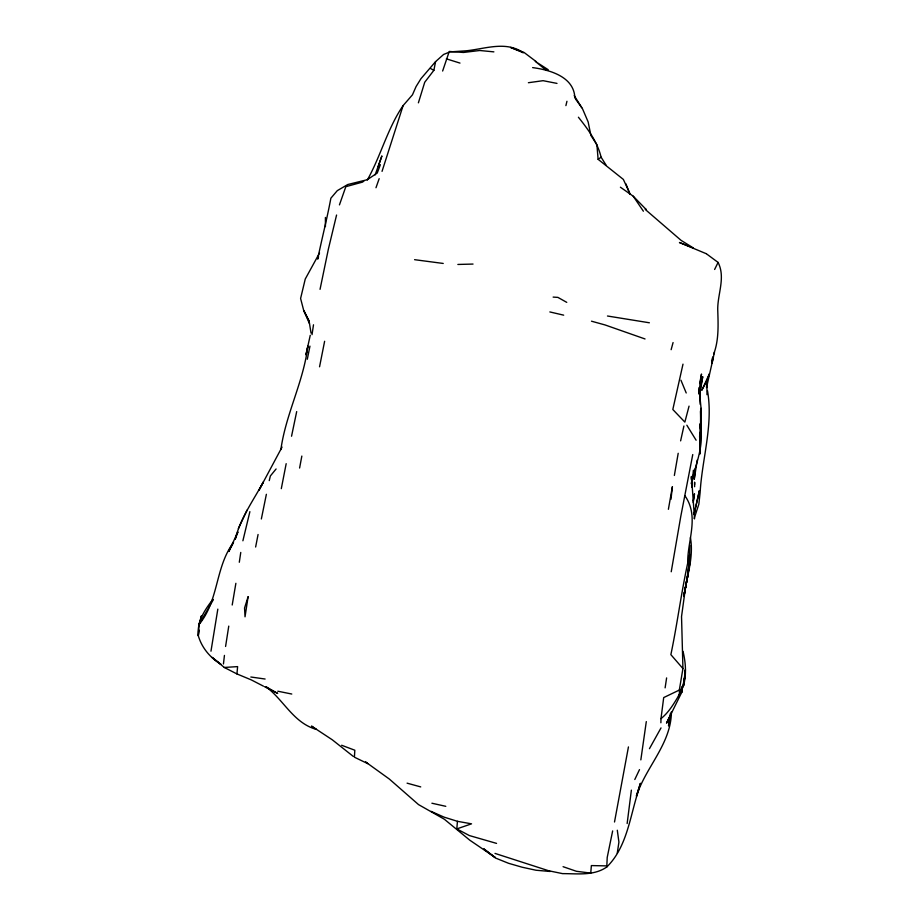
<?xml version="1.0" encoding="UTF-8"?>
<svg xmlns="http://www.w3.org/2000/svg" width="920" height="920" viewBox="0 0 920 920"><rect width="100%" height="100%" fill="white"/><g stroke="black" fill="none" stroke-linecap="round" stroke-linejoin="round"><path stroke-width="1.38" d="M694.611 484.506L694.611 482.356L694.611 486.726M660.894 722.763L660.985 718.646C669.058 712.195 674.303 702.995 679.535 694.244L679.328 690.069L682.928 668.553L681.536 616.561L685.607 586.799M689.85 545.33L689.425 565.823L689.667 554.415L688.379 571.757L684.273 594.297M700.591 427.432L701.063 408.319L699.89 396.554L700.051 399.429L700.235 390.241M671.416 711.815C671.174 743.855 645.794 766.935 636.456 796.064L640.377 783.414L636.456 796.064M689.667 554.415L687.942 574.597L683.836 596.528L685.584 586.925M691.369 479.366L691.483 476.525L691.863 486.128L692.519 477.158M681.881 688.379L681.685 692.449L666.517 723.143L670.461 714.978L668.541 725.972L670.484 713.207M700.062 437.402L700.281 433.331M700.557 427.903L701.063 408.319L700.453 435.562L699.832 423.936C704.973 444.877 695.658 463.829 691.196 483.621M700.085 437.287L700.315 433.044M691.863 486.128L693.415 470.212M691.713 487.117L691.966 483.23L691.978 487.163M706.732 384.663L706.537 387.561L713.402 357.121M695.336 468.452L694.266 479.285L697.222 460.046M496.547 843.387L469.384 835.567L456.803 828.908L457.447 821.318L443.98 817.098L431.066 811.348M699.97 432.285L699.625 436.322L700.051 433.504M700.557 425.569L701.258 417.496L700.557 428.8L700.626 410.55L700.959 431.238L700.223 437.575M263.442 686.159L251.309 679.903L236.946 673.934L237.613 666.609L224.308 667.46L212.106 657.386L220.88 664.263C210.266 657.8 201.836 647.887 198.317 635.789C196.857 621.586 204.689 609.994 212.922 599.322M660.985 718.646L663.699 697.578L679.328 690.069M682.352 686.09L681.685 692.449L682.744 685.538M699.085 387.607L698.694 393.933L701.511 374.014L699.648 383.594M670.99 499.272L672.394 486.68L668.391 509.312M495.006 853.415L548.711 870.769L562.568 873.632C577.357 873.586 593.952 876.035 606.774 866.996L607.211 857.451L612.651 830.921M627.153 823.515L631.373 790.142M223.445 663.975L224.445 655.408M684.434 677.764L683.468 685.871L679.535 694.244L681.651 687.654M684.905 673.716L685.388 669.668L683.468 685.871C686.584 674.509 685.745 662.676 683.019 651.348M210.979 651.188L217.821 609.132M688.379 571.757L689.436 563.028L685.825 585.545M699.579 437.207L700.097 433.205M700.615 429.214L700.959 426.558L700.591 429.329M706.974 394.703L706.997 382.433M646.3 721.602L640.837 759.885M693.231 502.619L694.496 493.798L693.243 500.848M700.131 436.919L700.959 431.238L700.557 411.378M225.584 646.461L228.758 626.106M239.303 562.258L240.764 552.437M312.029 334.661L313.501 324.794M617.262 853.173L618.918 842.099L617.297 830.231M665.114 687.861L666.62 677.913M199.191 630.119L198.317 635.789L199.019 624.484L201.376 615.94L200.502 621.609M280.887 449.546C285.798 414.023 303.416 382.191 307.866 346.138L305.946 354.798L310.259 335.259M232.208 605.004L235.876 583.303M674.36 475.467L678.201 453.296M318.573 256.726L317.676 259.118C321.85 238.705 327.072 218.684 330.866 198.202L337.295 190.647L347.737 184.529L367.241 179.722L377.234 173.04L380.374 164.68M671.232 571.757L680.754 516.545L692.76 454.56M686.32 583.234L687.585 576.851L684.089 594.527C687.067 575.702 693.933 556.83 690.402 537.613M628.44 746.925L614.514 821.997M299.598 468.038L301.841 456.067M281.301 488.669L286.177 463.68M255.633 547.009L258.071 534.497M324.622 341.274L319.55 366.792M418.393 102.833L424.729 82.248L433.872 70.334L435.574 61.629L443.601 54.464L448.649 52.417M266.374 494.293L261.349 518.972M291.548 436.229L296.688 411.585M307.303 359.248L309.959 346.138M700.511 387.584L702.742 376.659L699.821 394.22L700.212 404.374M320.045 289.34L328.371 249.136L336.57 215.038M242.891 540.787L249.883 511.658M694.094 514.268L699.418 490.555L694.059 514.142M712.068 363.02L714.472 352.141M680.616 440.875L683.905 426.029M682.996 364.147L672.819 409.492L684.859 422.107L689.057 406.122M565.903 105.616L566.95 101.28M269.249 480.608L270.365 475.973L276.092 468.97M671.14 349.68L673.072 342.55M639.423 787.669C630.165 814.315 627.796 846.434 606.774 866.996M282.049 447.074L259.049 490.084L263.361 482.011C253.184 500.641 240.35 518.362 235.198 539.246L237.9 532.082M442.635 71.024L449.259 51.462L463.438 52.463L479.757 50.496L493.879 51.865M711.562 360.939L712.804 356.937M713.632 354.28C719.049 339.952 718.186 324.392 717.726 309.396C717.623 293.733 725.707 277.426 718.083 262.418L706.732 254.023M684.192 679.754L685.032 677.12L682.295 687.654L679.535 694.244M435.574 61.629L420.98 78.648L416.07 86.572L412.459 94.817L403.109 105.593L382.041 171.361M339.445 204.884L345.828 186.679L362.595 182.091L364.136 180.734M694.197 518.466L698.844 504.217L700.12 492.556C702.075 458.678 713.437 424.913 707.503 390.758M378.212 166.497L381.892 155.928L375.141 174.869M375.981 187.737L379.166 178.675M714.621 269.468L718.083 262.418M237.774 532.185L228.815 551.494L232.886 543.363C215.107 567.824 218.776 600.852 199.019 624.484L213.267 599.817M678.442 696.106L682.192 687.895L681.823 690.138L681.639 687.344M247.077 510.082L238.361 528.551M634.8 779.516L639.492 769.614M231.081 546.952L233.553 542.053M649.451 748.684L661.02 727.904M367.333 179.975C380.776 156.055 387.55 128.282 403.109 105.593M319.527 253L305.256 279.013L300.598 298.471L303.692 310.419L309.108 321.16L311.041 333.097M630.062 193.97L623.369 179.434L598.115 159.309L601.105 157.205C597.482 141.956 588.006 129.26 578.415 117.231M456.803 828.908L471.534 823.837L457.447 821.318M528.39 82.719L543.099 80.684L556.991 83.398M449.914 51.899L465.991 50.818C484.921 48.955 505.827 40.618 523.204 52.636M645.299 209.484L681.11 240.384L693.358 247.952L679.443 242.512L706.226 253.69M457.861 264.454L473.029 264.063M606.269 865.881L591.365 865.582L590.744 873.114L576.403 871.286L563.074 866.686M553.139 297.091L557.888 297.39L566.754 302.358M550.206 871.481L536.026 870.239L522.123 867.215L508.553 863.293L495.466 858.015L483.793 848.872L495.19 857.463L469.821 840.213L444.337 819.225L418.531 804.597L389.332 779.044L366.401 762.53M414.586 259.681L443.221 263.453M250.838 677.005L265.109 679.029M607.476 316.009L649.382 322.782M277.805 691.207L291.778 694.036M532.622 67.608C549.953 69.908 574.356 76.843 574.839 98.095M431.905 803.229L445.786 806.322M549.849 311.938L563.684 315.157M407.088 783.161L420.728 786.91M591.491 321.195L605.13 324.967L645.035 338.962M446.361 58.845L459.988 63.089M341.63 745.257L354.821 750.225L354.407 757.194L367.747 763.634L365.619 761.76M523.216 52.716L510.623 47.461L524.112 52.497L536.383 61.755M224.308 667.46L236.946 673.934M264.5 686.665L277.69 693.438L266.098 686.826C283.797 700.074 293.48 722.913 316.216 729.353L311.523 726.098L332.269 739.783L353.257 756.389M430.364 68.402L433.872 70.334M548.24 69.736L535.313 61.41L546.491 70.438M645.426 208.989L646.116 209.438L633.224 196.202L620.413 187.208M682.928 668.553L670.864 654.649C677.235 624.289 681.122 593.469 687.7 563.155C687.32 540.534 699.637 516.695 684.928 495.776M575.609 99.153L581.773 107.617M633.224 196.202L643.379 211.209M574.229 95.611L582.67 109.146L588.156 121.957L590.893 135.412L596.896 144.704L598.115 159.309M686.837 425.201L696.106 440.22M601.105 157.205L606.199 165.301M309.108 321.16L303.876 310.741L309.453 323.587M680.949 380.224L686.216 392.978M625.956 183.896L629.866 193.982M691.483 476.525L694.554 518.857M325.416 217.465L325.427 226.596M700.143 434.378L700.085 453.732L700.143 434.378M248.089 596.815L245.03 616.825L244.547 608.028L248.089 596.815M709.389 373.911L706.433 381.754L701.799 390.241L709.389 373.911"/></g></svg>
